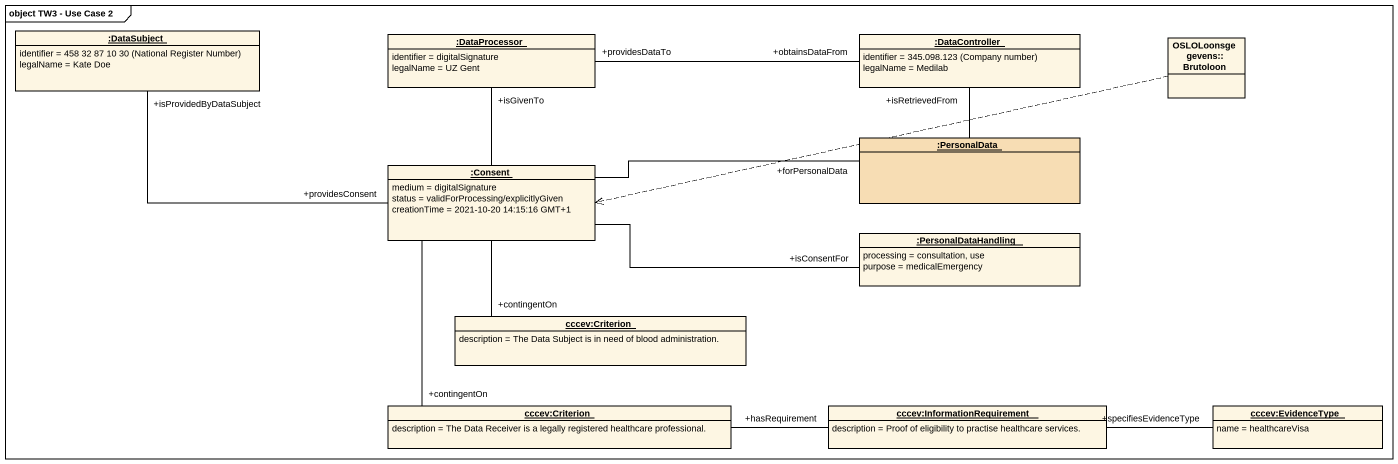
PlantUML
@startuml
mainframe object TW3 - Use Case 2
hide circle
hide empty members
object ":DataSubject" as DataSubject {
  identifier = 458 32 87 10 30 (National Register Number)
  legalName = Kate Doe
}
object ":DataProcessor" as DataProcessor {
  identifier = digitalSignature
  legalName = UZ Gent
}
object ":DataController" as DataController {
  identifier = 345.098.123 (Company number)
  legalName = Medilab
}
class "OSLOLoonsgegevens::Brutoloon" as OSLOLoonsgegevens_Brutoloon
object ":PersonalData" as PersonalData #F7DDB4
object ":Consent" as Consent {
  medium = digitalSignature
  status = validForProcessing/explicitlyGiven
  creationTime = 2021-10-20 14:15:16 GMT+1
}
object ":PersonalDataHandling" as PersonalDataHandling {
  processing = consultation, use
  purpose = medicalEmergency
}
object "cccev:Criterion" as cccev_Criterion {
  description = The Data Subject is in need of blood administration.
}
object "cccev:Criterion" as cccev_Criterion_2 {
  description = The Data Receiver is a legally registered healthcare professional.
}
object "cccev:InformationRequirement" as cccev_InformationRequirement {
  description = Proof of eligibility to practise healthcare services.
}
object "cccev:EvidenceType" as cccev_EvidenceType {
  name = healthcareVisa
}
DataSubject "+isProvidedByDataSubject" -right- "+providesConsent" Consent
DataProcessor "+providesDataTo" -right- "+obtainsDataFrom" DataController
DataProcessor "+isGivenTo" -- Consent
OSLOLoonsgegevens_Brutoloon .left.> Consent
PersonalData -up- "+isRetrievedFrom" DataController
Consent -right- "+forPersonalData" PersonalData
Consent -right- "+isConsentFor" PersonalDataHandling
Consent -- "+contingentOn" cccev_Criterion
Consent -- "+contingentOn" cccev_Criterion_2
cccev_Criterion_2 -right- "+hasRequirement" cccev_InformationRequirement
cccev_InformationRequirement -right- "+specifiesEvidenceType" cccev_EvidenceType
@enduml
